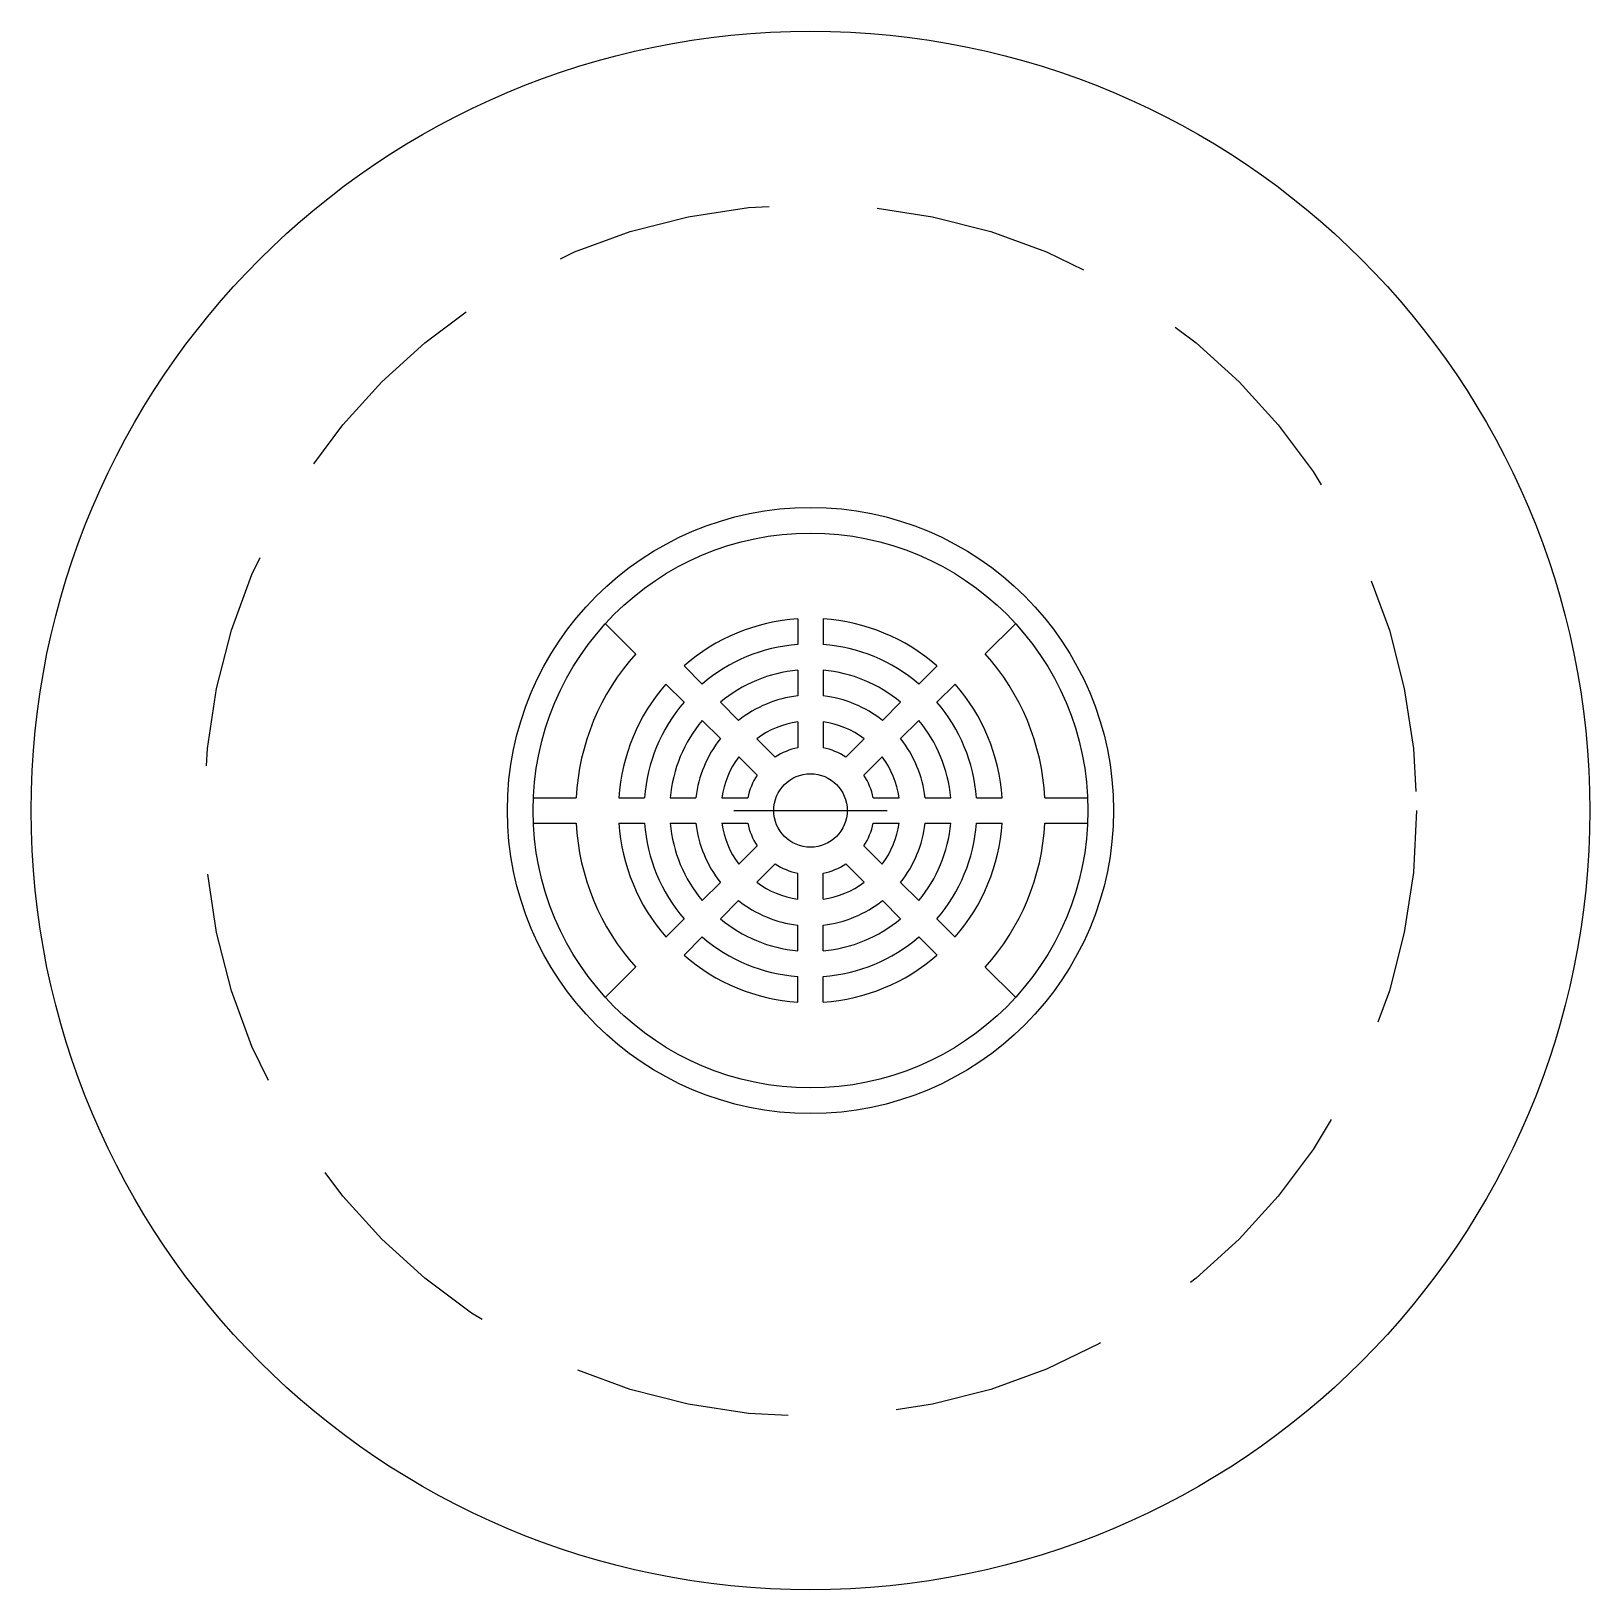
# Model space of a CAD drawing. Header units: millimetres. Extents: x -10150.95 to -10149.15, y -379.51 to -377.71.
import ezdxf

# ---------------------------------------------------------------- set-up
doc = ezdxf.new("R2010")
doc.units = ezdxf.units.MM
doc.linetypes.add('HIDDEN', pattern=[0.375, 0.25, -0.125])
doc.layers.add('Tub_esgoto_caixas', color=2, linetype='Continuous')

msp = doc.modelspace()

# ---------------------------------------------------------------- linework, layer by layer
at = {"layer": 'Tub_esgoto_caixas', "color": 1}
for p, q in [((-10150.2911, -378.3892), (-10150.256, -378.4243)), ((-10149.8171, -378.3892), (-10149.8522, -378.4243)), ((-10150.2001, -378.4383), (-10150.1792, -378.4593)), ((-10149.908, -378.4383), (-10149.929, -378.4593)), ((-10150.2211, -378.4593), (-10150.2001, -378.4802)), ((-10149.8871, -378.4593), (-10149.9081, -378.4802)), ((-10150.1582, -378.4803), (-10150.1372, -378.5013)), ((-10149.95, -378.4803), (-10149.971, -378.5013)), ((-10150.1791, -378.5012), (-10150.1581, -378.5222)), ((-10149.9291, -378.5012), (-10149.9501, -378.5222)), ((-10150.1161, -378.5224), (-10150.0949, -378.5436)), ((-10149.9921, -378.5224), (-10150.0133, -378.5436)), ((-10150.137, -378.5433), (-10150.1158, -378.5645)), ((-10149.9712, -378.5433), (-10149.9924, -378.5645)), ((-10150.1428, -378.6053), (-10149.9654, -378.6053)), ((-10150.1428, -378.6053), (-10149.9654, -378.6053)), ((-10150.1428, -378.6053), (-10149.9654, -378.6053)), ((-10150.1428, -378.6053), (-10149.9654, -378.6053)), ((-10150.1428, -378.6053), (-10149.9654, -378.6053)), ((-10150.1428, -378.6053), (-10149.9654, -378.6053)), ((-10150.1428, -378.6053), (-10149.9654, -378.6053)), ((-10150.137, -378.6673), (-10150.1158, -378.6461)), ((-10149.9712, -378.6673), (-10149.9924, -378.6461)), ((-10150.1161, -378.6882), (-10150.0949, -378.667)), ((-10149.9921, -378.6882), (-10150.0133, -378.667)), ((-10150.1791, -378.7094), (-10150.1581, -378.6884)), ((-10149.9291, -378.7094), (-10149.9501, -378.6884)), ((-10150.1582, -378.7303), (-10150.1372, -378.7093)), ((-10149.95, -378.7303), (-10149.971, -378.7093)), ((-10150.2211, -378.7514), (-10150.2001, -378.7304)), ((-10149.8871, -378.7514), (-10149.9081, -378.7304)), ((-10150.2001, -378.7723), (-10150.1792, -378.7513)), ((-10149.908, -378.7723), (-10149.929, -378.7513)), ((-10150.2911, -378.8214), (-10150.256, -378.7863)), ((-10149.8171, -378.8214), (-10149.8522, -378.7863))]:
    msp.add_line(p, q, dxfattribs=at)
at = {"layer": 'Tub_esgoto_caixas', "color": 1, "linetype": 'Continuous'}
for p, q in [((-10150.0689, -378.384), (-10150.0689, -378.4136)), ((-10150.0393, -378.384), (-10150.0393, -378.4136)), ((-10150.0689, -378.4433), (-10150.0689, -378.473)), ((-10150.0393, -378.4433), (-10150.0393, -378.473)), ((-10150.0689, -378.5028), (-10150.0689, -378.5329)), ((-10150.0393, -378.5028), (-10150.0393, -378.5329)), ((-10150.3742, -378.5905), (-10150.3248, -378.5905)), ((-10150.2754, -378.5905), (-10150.2458, -378.5905)), ((-10150.2161, -378.5905), (-10150.1864, -378.5905)), ((-10150.1565, -378.5905), (-10150.1265, -378.5905)), ((-10149.9816, -378.5905), (-10149.9516, -378.5905)), ((-10149.9218, -378.5905), (-10149.8921, -378.5905)), ((-10149.8624, -378.5905), (-10149.8328, -378.5905)), ((-10149.7834, -378.5905), (-10149.734, -378.5905)), ((-10150.3742, -378.6201), (-10150.3248, -378.6201)), ((-10150.2754, -378.6201), (-10150.2458, -378.6201)), ((-10150.2161, -378.6201), (-10150.1864, -378.6201)), ((-10150.1565, -378.6201), (-10150.1265, -378.6201)), ((-10149.9816, -378.6201), (-10149.9516, -378.6201)), ((-10149.9218, -378.6201), (-10149.8921, -378.6201)), ((-10149.8624, -378.6201), (-10149.8328, -378.6201)), ((-10149.7834, -378.6201), (-10149.734, -378.6201)), ((-10150.0689, -378.7078), (-10150.0689, -378.6778)), ((-10150.0393, -378.7078), (-10150.0393, -378.6778)), ((-10150.0689, -378.7673), (-10150.0689, -378.7376)), ((-10150.0393, -378.7673), (-10150.0393, -378.7376)), ((-10150.0689, -378.8266), (-10150.0689, -378.797)), ((-10150.0393, -378.8266), (-10150.0393, -378.797))]:
    msp.add_line(p, q, dxfattribs=at)
at = {"layer": 'Tub_esgoto_caixas', "color": 4}
msp.add_circle((-10150.0541, -378.6053), 0.9, dxfattribs=at)
at = {"layer": 'Tub_esgoto_caixas', "color": 2, "linetype": 'HIDDEN'}
msp.add_circle((-10150.0541, -378.6053), 0.7, dxfattribs=at)
at = {"layer": 'Tub_esgoto_caixas', "color": 3}
msp.add_circle((-10150.0541, -378.6053), 0.35, dxfattribs=at)
at = {"layer": 'Tub_esgoto_caixas', "color": 2}
msp.add_circle((-10150.0541, -378.6053), 0.3204, dxfattribs=at)
at = {"layer": 'Tub_esgoto_caixas', "color": 1}
msp.add_circle((-10150.0541, -378.6053), 0.0424, dxfattribs=at)
for radius, start, end in [(0.2218, 93.8226, 131.1774), (0.2218, 48.8226, 86.1774), (0.1923, 94.4117, 130.5883), (0.1923, 49.4117, 85.5883), (0.2711, 138.1268, 176.8732), (0.2711, 3.1268, 41.8732), (0.1627, 95.2159, 129.7841), (0.1627, 50.2159, 84.7841), (0.2218, 138.8226, 176.1774), (0.2218, 3.8226, 41.1774), (0.1923, 139.4117, 175.5883), (0.1331, 96.3794, 128.6206), (0.1331, 51.3794, 83.6206), (0.1923, 4.4117, 40.5883), (0.1627, 140.2159, 174.7841), (0.1035, 98.2132, 126.7868), (0.1035, 53.2132, 81.7868), (0.1627, 5.2159, 39.7841), (0.1331, 141.3794, 173.6206), (0.0739, 101.537, 123.463), (0.0739, 56.537, 78.463), (0.1331, 6.3794, 38.6206), (0.1035, 143.2132, 171.7868), (0.1035, 8.2132, 36.7868), (0.0739, 146.537, 168.463), (0.0739, 11.537, 33.463), (0.2711, 183.1268, 221.8732), (0.2218, 183.8226, 221.1774), (0.1923, 184.4117, 220.5883), (0.1627, 185.2159, 219.7841), (0.1331, 186.3794, 218.6206), (0.1035, 188.2132, 216.7868), (0.0739, 191.537, 213.463), (0.0739, 326.537, 348.463), (0.1035, 323.2132, 351.7868), (0.1331, 321.3794, 353.6206), (0.1627, 320.2159, 354.7841), (0.1923, 319.4117, 355.5883), (0.2218, 318.8226, 356.1774), (0.2711, 318.1268, 356.8732), (0.0739, 236.537, 258.463), (0.0739, 281.537, 303.463), (0.1035, 233.2132, 261.7868), (0.1035, 278.2132, 306.7868), (0.1331, 231.3794, 263.6206), (0.1331, 276.3794, 308.6206), (0.1627, 230.2159, 264.7841), (0.1627, 275.2159, 309.7841), (0.1923, 229.4117, 265.5883), (0.1923, 274.4117, 310.5883), (0.2218, 228.8226, 266.1774), (0.2218, 273.8226, 311.1774)]:
    msp.add_arc((-10150.0541, -378.6053), radius, start, end, dxfattribs=at)

doc.saveas('drawing.dxf')
